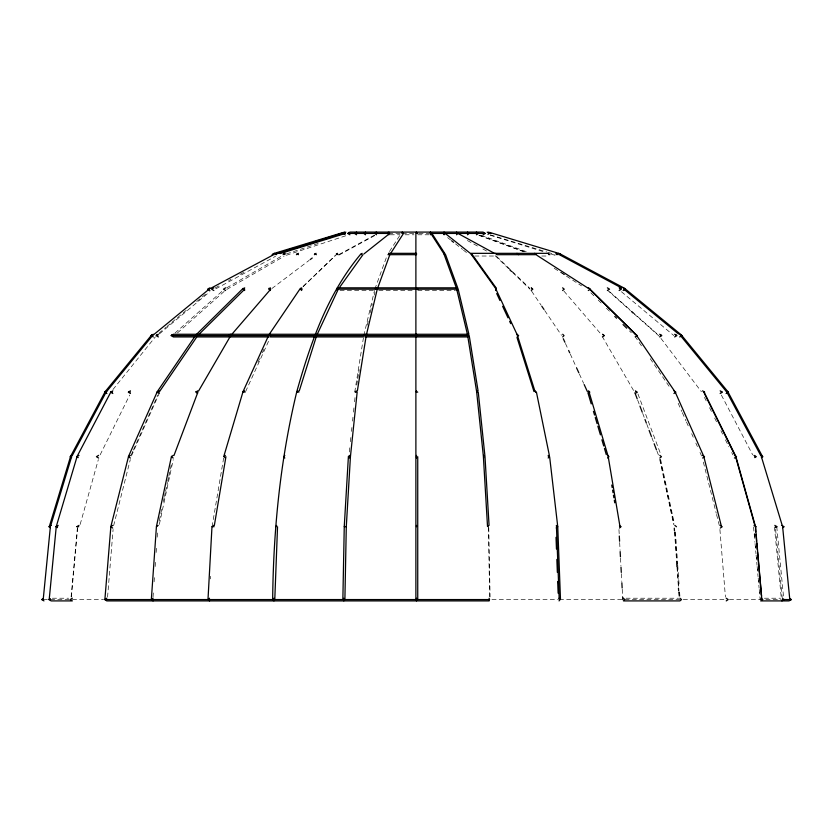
<?xml version="1.0" encoding="UTF-8"?>
<svg xmlns="http://www.w3.org/2000/svg" width="833" height="833" viewBox="0 0 833 833"><rect width="100%" height="100%" fill="white"/><g stroke="black" fill="none" stroke-linecap="round" stroke-linejoin="round"><path stroke-width="0.62" stroke-dasharray="4.17 3.12" d="M210.322 578.893L210.468 576.29M153.033 597.115L153.48 590.732M154.105 581.809L154.542 575.426M155.167 566.492L155.521 561.39M156.146 552.456L156.594 546.084M157.208 537.15L157.656 530.777M107.561 597.115L113.09 529.496M71.107 596.897L77.511 526.529M71.378 597.001L77.656 528.007M349.339 451.975L349.881 446.821M350.412 441.677L350.953 436.523M351.484 431.379L351.89 427.516M352.567 421.082L352.963 417.218M353.504 412.075L354.035 406.921M354.577 401.777L355.108 396.633M354.733 392.166L363.386 338.115M356.743 385.075L357.565 379.952M357.774 378.671L358.596 373.538M358.794 372.257L359.21 369.696M212.061 526.737L223.65 457.983M159.28 520.594L162.008 507.901M163.372 501.549L164.184 497.749M164.455 496.478L165.278 492.667M165.548 491.397L167.454 482.515M167.725 481.245L168.547 477.434M168.818 476.164L171.536 463.471M159.342 524.405L173.233 459.66M363.792 335.605L374.527 290.436M367.218 325.109L368.113 321.351M370.196 312.594L372.278 303.837M374.361 295.08L374.954 292.581M113.621 525.696L130.292 459.618M80.155 524.446L98.336 459.618M374.829 289.176L387.418 254.679M131.27 454.776L132.832 451.267M133.342 450.101L157.791 395.113M131.437 455.953L159.519 392.77M257.97 362.22L259.584 358.69M262.26 352.817L263.863 349.287M245.61 391.593L269.715 338.719M100.168 454.818L129.677 395.071M389.469 251.493L401.079 233.438M112.955 389.542L155.355 336.865M303.004 286.521L335.189 255.564M303.306 286.51L335.574 255.46M175.065 333.023L222.484 290.894M177.439 332.94L225.691 290.071M158.978 333.179L165.934 327.359M166.923 326.526L170.9 323.204M171.89 322.371L186.79 309.897M196.734 301.588L206.667 293.268M159.353 333.939L209.885 291.665M271.902 288.51L309.137 260.365M226.67 287.874L281.793 255.981M226.805 289.426L284.022 256.325M339.073 254.461L374.59 235.073M338.989 255.075L376.724 234.469M215.112 287.947L219.631 285.48M228.679 280.554L230.939 279.326M239.977 274.39L244.496 271.933M215.809 288.843L275.546 256.293M286.49 253.878L318.227 243.455M286.354 255.273L347.309 235.27M388.626 233.438L401.048 233.438M402.297 233.438L416.5 233.438M418.916 233.438L430.703 233.438M390.156 234.781L399.986 234.781M405.005 234.781L413.949 234.781M417.781 234.781L429.276 234.781M474.748 256.023L494.136 256.023M541.794 256.023L547.76 256.023M340.02 290.519L374.902 290.519M378.796 290.519L413.897 290.519M417.802 290.519L455.505 290.519M52.385 598.219L68.598 598.219M626.02 598.219L678.624 598.219M764.402 598.219L780.615 598.219M43.201 599.562L103.563 599.562M491.918 599.562L558.058 599.562M559.349 599.562L724.304 599.562M729.437 599.562L781.375 599.562M490.241 234.833L546.677 251.951M547.895 252.326L555.257 254.565M490.189 235.218L544.074 251.889M551.425 254.159L555.101 255.304M481.214 235.208L527.31 252.024M479.558 235.354L525.592 252.139M478.871 235.354L524.905 252.139M467.375 240.529L478.475 246.589M482.911 249.015L487.347 251.431M561.484 272.526L565.857 275.338M554.247 268.309L581.549 285.865M447.644 237.613L450.611 239.966M455.568 243.892L462.513 249.39M463.502 250.181L466.47 252.534M621.418 291.727L673.772 335.532M609.714 291.789L630.945 310.647M631.914 311.5L658.934 335.512M607.309 290.071L630.477 310.647M634.33 314.072L659.424 336.365M496.676 256.449L511.379 270.6M512.305 271.485L529.767 288.291M495.125 255.679L508.869 268.903M512.534 272.433L529.955 289.197M590.857 292.799L594.533 296.423M598.209 300.057L601.895 303.691M606.486 308.231L610.173 311.854M629.477 330.92L631.32 332.731M563.941 291.113L601.436 334.637M660.975 338.417L701.417 391.739M634.996 336.365L641.535 345.945M650.25 358.711L670.575 388.511M531.6 291.154L541.075 305.149M544.72 310.532L561.484 335.283M602.165 336.365L634.257 391.666M721.368 395.071L752.688 454.818M704.458 397.362L706.165 400.808M709.57 407.712L712.402 413.449M714.672 418.051L717.515 423.799M720.92 430.692L722.617 434.139M725.46 439.886L728.865 446.78M731.697 452.527L732.832 454.818M565.42 343.415L568.106 349.287M570.251 353.994L576.675 368.092M579.351 373.965L583.641 383.367M678.166 403.297L681.8 411.492M682.321 412.658L685.965 420.852M686.486 422.019L689.089 427.87M691.682 433.722L693.243 437.231M695.847 443.083L697.408 446.592M700.001 452.444L701.563 455.953M637.953 393.967L660.6 453.902M637.651 400.059L639.494 404.911M642.701 413.407L644.544 418.27M646.835 424.341L648.668 429.193M651.885 437.689L653.718 442.552M656.925 451.049L659.226 457.119M703.344 462.107L716.234 513.232M716.547 514.471L719.379 525.696M660.642 459.66L674.261 523.134M660.028 459.212L673.97 524.238M659.767 459.66L673.658 524.405M776.741 526.529L783.666 598.177M775.596 529.288L782.385 599.562M774.43 526.945L781.208 597.115M754.594 533.328L754.937 537.15M755.75 546.084L755.989 548.635M756.801 557.569L757.03 560.12M757.843 569.043L758.072 571.594M758.884 580.528L759.123 583.079M759.935 592.013L760.165 594.564M753.542 526.945L754.927 542.252M755.052 543.533L755.979 553.737M756.093 555.017L757.02 565.222M757.135 566.492L758.061 576.696M758.186 577.977L759.113 588.181M759.227 589.462L760.154 599.666M719.91 529.496L725.439 597.115M675.428 532.048L677.656 563.941M677.739 565.222L679.249 586.911M679.613 592.013L679.967 597.115M674.865 531.85L677.271 566.346M677.354 567.617L678.697 586.786M679.051 591.899L679.405 597.001M674.553 532.048L676.781 563.941M676.958 566.492L678.374 586.911M678.728 592.013L679.093 597.115M618.95 529.538L619.231 534.734M619.658 542.533L620.085 550.321M620.512 558.11L620.939 565.899M621.366 573.698L621.793 581.486M622.22 589.275L622.636 597.074M488.763 527.799L490.096 596.897M488.325 526.945L489.679 597.074"/><path stroke-width="1.25" d="M342.863 599.458L344.258 526.529L348.413 456.297M344.893 599.562L346.289 526.737L350.433 456.703L357.159 392.166L355.16 391.572M272.662 599.458C273.391 529.517 280.367 459.639 296.808 391.572C310.584 342.53 327.838 293.206 361.106 253.69M274.786 599.562L277.535 526.737M556.85 254.679L556.892 253.69M208 599.458L211.988 526.529L214.123 526.737M151.346 599.458L156.427 526.529L171.494 456.297M104.885 599.458L110.862 526.529L128.574 456.297L157.333 391.572L196.047 334.835L243.215 288.28M112.32 392.166L111.081 391.572L77.146 456.297L56.259 526.529L49.209 599.458L50.615 599.562M443.677 234.469L443.916 232.417L470.749 253.69L495.52 288.28L517.231 334.835L535.046 391.572L536.421 392.166L549.364 455.443M357.367 390.916L366.218 335.605L364.25 334.835M214.341 525.456L225.93 456.703M703.729 392.166L703.843 391.572L735.81 456.297L755.489 526.529L761.851 599.562M366.52 334.345L377.255 289.176L389.844 254.679M620.148 289.176L620.377 288.28M223.827 456.297L243.049 391.572L268.913 334.835L300.432 288.28L302.306 289.176M209.104 289.176L152.543 335.605L151.783 334.835L105.218 391.572L70.628 456.297L49.324 526.529L50.376 526.737L43.201 599.562L42.139 599.458M50.751 525.508L71.617 456.703L70.628 456.297M299.255 390.937L316.634 335.605L314.624 334.835M375.735 289.176L376.193 287.833M364.698 335.605L365.156 334.262M401.985 233.438L402.443 232.095M355.639 392.166L356.097 390.833M349.371 455.37L349.371 458.046M430.557 234.781L430.557 232.095M343.821 598.219L343.821 600.905M456.807 290.519L456.807 287.833L337.427 287.833L336.542 289.176L337.427 290.519M483.629 458.046L483.629 455.37M489.179 598.219L489.179 600.905L106.759 600.905L104.823 599.562L106.759 598.219M173.962 455.516L197.9 392.166L195.953 391.572M489.637 232.417L559.766 253.69L559.349 254.679L621.626 287.968M317.175 334.439L338.281 289.176M675.625 335.605L676.011 334.835M72.232 455.578L106.114 392.166L152.543 335.605M198.546 391.062L230.731 335.605L270.725 289.176L268.986 288.28M390.531 253.617L403.505 233.438L401.621 232.417M361.241 254.679L362.126 253.336M314.895 335.605L315.78 334.262M483.067 234.781L485.223 233.438L483.067 232.095L349.933 232.095L347.777 233.438L388.032 233.438L388.928 232.095M297.131 392.166L298.016 390.833M284.813 455.37L283.928 456.703L284.813 458.046M444.072 234.781L444.968 233.438L444.072 232.095M275.796 526.737L276.691 525.394M273.942 598.219L273.047 599.562L273.942 600.905M495.573 290.519L496.458 289.176L495.573 287.833M517.22 336.938L518.105 335.605L517.22 334.262M548.187 458.046L549.072 456.703L548.187 455.37M556.309 528.08L557.204 526.737L556.309 525.394M559.058 600.905L559.953 599.562L559.058 598.219M339.031 288.135L362.98 254.679M721.159 392.166L721.68 391.572M301.713 287.833L300.411 289.176L301.713 290.519M336.272 254.679L337.563 253.336M268.986 335.605L270.288 334.262M376.474 232.095L375.173 233.438L376.474 234.781M243.194 392.166L244.496 390.833M225.327 455.37L224.035 456.703L225.327 458.046M456.526 234.781L457.827 233.438L456.526 232.095M212.228 526.737L213.529 525.394M209.541 598.219L208.24 599.562L209.541 600.905M531.287 290.519L532.589 289.176L531.287 287.833M562.712 336.938L564.014 335.605L562.712 334.262M588.504 393.509L589.806 392.166L588.504 390.833M607.673 458.046L608.965 456.703L607.673 455.37M619.471 528.08L620.772 526.737L619.471 525.394M782.249 525.508L761.383 456.703L762.372 456.297L727.782 391.572L681.217 334.835L680.457 335.605L726.064 391.177M198.639 334.689L244.746 289.176M270.402 287.833L268.757 289.176L270.402 290.519M314.385 254.679L316.04 253.336M230.408 334.262L228.752 335.605L230.408 336.938L268.997 336.938M365.552 232.095L363.906 233.438L365.552 234.781M197.577 390.833L195.922 392.166L197.577 393.509M173.181 455.37L171.536 456.703L173.181 458.046M467.448 234.781L469.094 233.438L467.448 232.095M156.51 526.737L158.166 525.394M153.095 598.219L151.439 599.562L153.095 600.905M562.598 290.519L564.243 289.176L562.598 287.833M602.592 336.938L604.248 335.605L602.592 334.262M635.423 393.509L637.078 392.166L635.423 390.833M659.819 458.046L661.464 456.703L659.819 455.37M363.969 253.898L389.771 233.438L387.939 232.417M755.489 526.529L755.687 531.85M310.168 259.584L312.24 258.022M244.704 287.833L242.767 289.176L244.704 290.519M296.423 254.679L298.37 253.336M197.671 334.262L195.734 335.605L197.671 336.938L229.148 336.938M356.597 232.095L354.65 233.438L356.597 234.781M159.072 390.833L157.135 392.166L159.072 393.509M130.385 455.37L128.449 456.703L130.385 458.046M476.403 234.781L478.35 233.438L476.403 232.095M112.726 525.394L110.789 526.737L112.726 528.08M588.296 290.519L590.233 289.176L588.296 287.833M635.329 336.938L637.266 335.605L635.329 334.262M673.928 393.509L675.865 392.166L673.928 390.833M702.615 458.046L704.551 456.703L702.615 455.37M720.274 528.08L722.211 526.737L720.274 525.394M726.241 600.905L728.177 599.562L726.241 598.219M754.99 456.703L755.604 456.297M727.782 391.572L726.886 392.166L760.768 455.578M225.618 287.833L223.463 289.176L225.618 290.519M283.085 254.679L285.24 253.336M171.192 335.605L173.347 334.262L467.844 334.262L468.302 335.605L171.192 335.605L173.347 336.938L195.109 336.938M130.458 390.833L128.303 392.166L130.458 393.509M98.596 455.37L96.441 456.703L98.596 458.046M76.813 526.737L78.968 525.394M72.336 598.219L70.18 599.562L72.336 600.905L51.146 600.905L48.855 599.562L50.376 598.667M607.382 290.519L609.537 289.176L607.382 287.833M659.653 336.938L661.808 335.605L659.653 334.262M734.404 458.046L736.559 456.703L734.404 455.37M213.852 287.833L211.572 289.176L213.852 290.519M274.869 254.679L277.15 253.336M158.374 334.262L156.083 335.605L158.374 336.938M345.841 232.095L343.55 233.438L345.07 234.333M112.84 390.833L110.56 392.166L112.84 393.509M79.01 455.37L76.719 456.703L78.25 457.598M487.93 234.333L489.45 233.438M58.175 525.394L55.884 526.737L57.415 527.633M619.148 290.519L621.428 289.176L619.148 287.833M674.626 336.938L676.917 335.605L674.626 334.262M720.16 393.509L722.44 392.166L720.16 390.833M754.75 457.598L756.281 456.703L753.99 455.37M775.585 527.633L777.116 526.737L774.825 525.394M781.854 600.905L784.145 599.562L791.35 599.562L789.799 598.667M209.885 287.833L207.552 289.176L209.885 290.519M272.089 254.679L274.421 253.336M153.324 334.262L150.981 335.605L153.324 336.938M342.113 233.438L344.456 232.095M106.895 390.833L104.562 392.166L106.895 393.509M72.398 455.37L70.066 456.703L71.617 457.598M51.157 525.394L48.824 526.737L50.376 527.633M43.201 598.667L41.65 599.562L43.982 600.905M623.115 290.519L625.448 289.176L623.115 287.833M679.676 336.938L682.019 335.605L679.676 334.262M726.105 393.509L728.438 392.166L726.105 390.833M761.383 457.598L762.934 456.703L760.602 455.37M782.624 527.633L784.176 526.737L781.843 525.394M791.35 599.562L789.018 600.905L760.664 600.905L762.82 599.562L760.664 598.219M210.239 288.572L273.651 254.679L273.234 253.69L343.363 232.417L343.675 233.438L337.532 235.302M775.825 526.737L776.502 526.529M278.566 252.93L282.252 251.785M287.166 250.264L295.757 247.609M305.586 244.569L309.272 243.434M314.187 241.914L322.777 239.248M325.234 238.488L344.893 232.417M280.315 253.544L345.31 233.438L344.643 232.417M277.337 253.565L308.043 244.246M310.501 243.507L319.101 240.893M324.016 239.404L332.617 236.791M782.864 599.562L783.551 599.458M790.861 599.458L789.799 599.562L782.624 526.737M431.015 233.438L485.223 233.438M336.542 289.176L457.265 289.176M270.288 336.938L314.489 336.938M315.78 336.938L363.854 336.938M365.156 336.938L467.844 336.938M104.823 599.562L489.627 599.562M344.258 526.529L346.289 526.737M77.032 526.529L78.718 526.737M56.259 526.529L57.654 526.737M560.494 599.562L557.756 526.737L556.444 526.529L559.193 599.458M620.939 526.737L619.981 526.529L608.142 456.297L588.921 391.572M296.808 391.572L298.87 392.166M243.049 391.572L245.089 392.166M548.291 456.297L549.624 456.703L557.756 526.737M415.886 391.572L417.739 392.166M157.333 391.572L159.113 392.166L197.713 335.605L196.047 334.835M444.905 253.617L431.921 233.438L430.161 232.417L443.843 253.69L456.474 288.28L467.542 334.835L476.622 391.572L478.267 392.166L484.993 456.703L489.065 525.436M268.913 334.835L270.881 335.605M128.678 391.572L130.219 392.166M415.886 334.835L417.739 335.605M228.877 334.835L230.731 335.605M467.542 334.835L469.208 335.605L478.069 390.916M375.319 288.28L377.255 289.176M415.886 288.28L417.739 289.176M559.766 253.69L624.49 288.28L681.217 334.835M517.231 334.835L518.657 335.605M171.692 334.835L173.108 335.605M457.994 233.438L494.677 253.471M417.739 233.438L415.886 232.417L415.886 599.458M336.386 253.69L338.167 254.679M443.843 253.69L445.582 254.679L458.171 289.176L468.917 334.345M558.579 253.336L560.911 254.679M488.544 232.095L490.887 233.438M555.85 253.336L558.131 254.679M487.159 232.095L488.69 232.99M782.624 598.667L784.145 599.562M375.35 232.417L377.068 233.438M314.759 253.69L316.363 254.679M549.915 254.679L547.76 253.336L470.874 253.336L471.759 254.679M702.542 390.833L704.697 392.166M347.777 233.438L349.933 234.781M754.032 525.394L756.187 526.737M537.035 255.377L588.556 288.489M105.218 391.572L106.114 392.166M156.75 334.835L157.853 335.605M534.63 253.336L536.577 254.679L496.728 254.679L495.437 253.336M297.037 253.69L298.412 254.679M531.537 288.28L532.745 289.176M451.611 240.747L453.589 242.32M516.96 253.336L518.615 254.679M674.834 525.394L676.49 526.737M679.905 598.219L681.561 599.562L679.905 600.905L623.459 600.905L624.76 599.562L623.459 598.219M623.896 289.176L678.479 333.971M636.173 391.572L636.849 392.166M631.435 311.5L633.372 313.218M283.907 253.69L284.99 254.679M509.786 269.788L511.618 271.558M603.248 334.835L604.019 335.605M589.098 288.28L636.266 334.835M589.629 289.176L635.735 334.689M614.764 316.394L616.607 318.206M623.042 324.568L626.718 328.192M348.694 232.417L349.693 233.438M275.869 253.69L276.629 254.679M472.311 254.679L496.26 288.135M636.662 335.605L674.532 391.104M541.804 306.221L543.991 309.449M534.984 390.833L535.869 392.166M388.032 233.438L388.928 234.781M704.302 393.322L735.029 455.557M496.687 293.549L499.925 300.494M502.622 306.273L508.015 317.852M509.629 321.319L510.712 323.631M563.285 338.719L564.889 342.238M568.637 350.464L569.71 352.817M576.675 368.092L578.82 372.788M584.172 384.544L587.39 391.593M674.98 391.572L703.739 456.297L721.451 526.529M634.902 392.77L637.193 398.84M639.952 406.129L642.243 412.2M645.002 419.478L646.377 423.122M649.126 430.411L651.427 436.482M654.176 443.76L656.466 449.83M444.218 253.336L444.676 254.679M476.903 390.833L477.361 392.166M487.774 525.394L488.232 526.737M548.624 253.69L548.957 254.679M517.033 337.594L533.974 391.541M587.931 392.77L591.232 403.911M593.44 411.335L594.543 415.042M595.272 417.52L597.115 423.705M597.844 426.184L600.426 434.847M601.895 439.793L603.727 445.978M604.466 448.456L606.299 454.641M735.955 457.963L754.875 525.488M611.745 485.045L612.172 487.586M612.599 490.127L613.026 492.667M613.452 495.208L613.879 497.749M614.306 500.289L614.744 502.82M476.622 391.572L483.369 456.297L487.524 526.529M755.927 534.401L756.51 540.784M756.739 543.345L757.322 549.728M757.551 552.289L761.508 595.73M674.293 528.216L674.47 530.777M676.781 563.941L676.958 566.492M678.468 588.181L678.645 590.732M619.304 536.035L619.585 541.231M620.158 551.623L620.439 556.808M621.001 567.2L621.293 572.396M621.855 582.788L622.147 587.983M622.636 597.074L622.782 599.666M556.028 537.337L556.465 549.02M556.861 559.412L557.35 572.396M557.683 581.486L558.131 593.169M660.829 334.835L660.84 335.605M417.739 456.703L417.739 599.562M416.5 232.095L416.5 233.438M416.5 287.833L416.5 289.176M416.5 334.262L416.5 335.605M416.5 390.833L416.5 392.166M416.5 455.37L416.5 458.046M416.5 525.394L416.5 526.737M416.5 598.219L416.5 600.905M388.782 253.336L388.324 254.679L416.5 254.679L416.5 253.336L388.782 253.336"/></g></svg>
